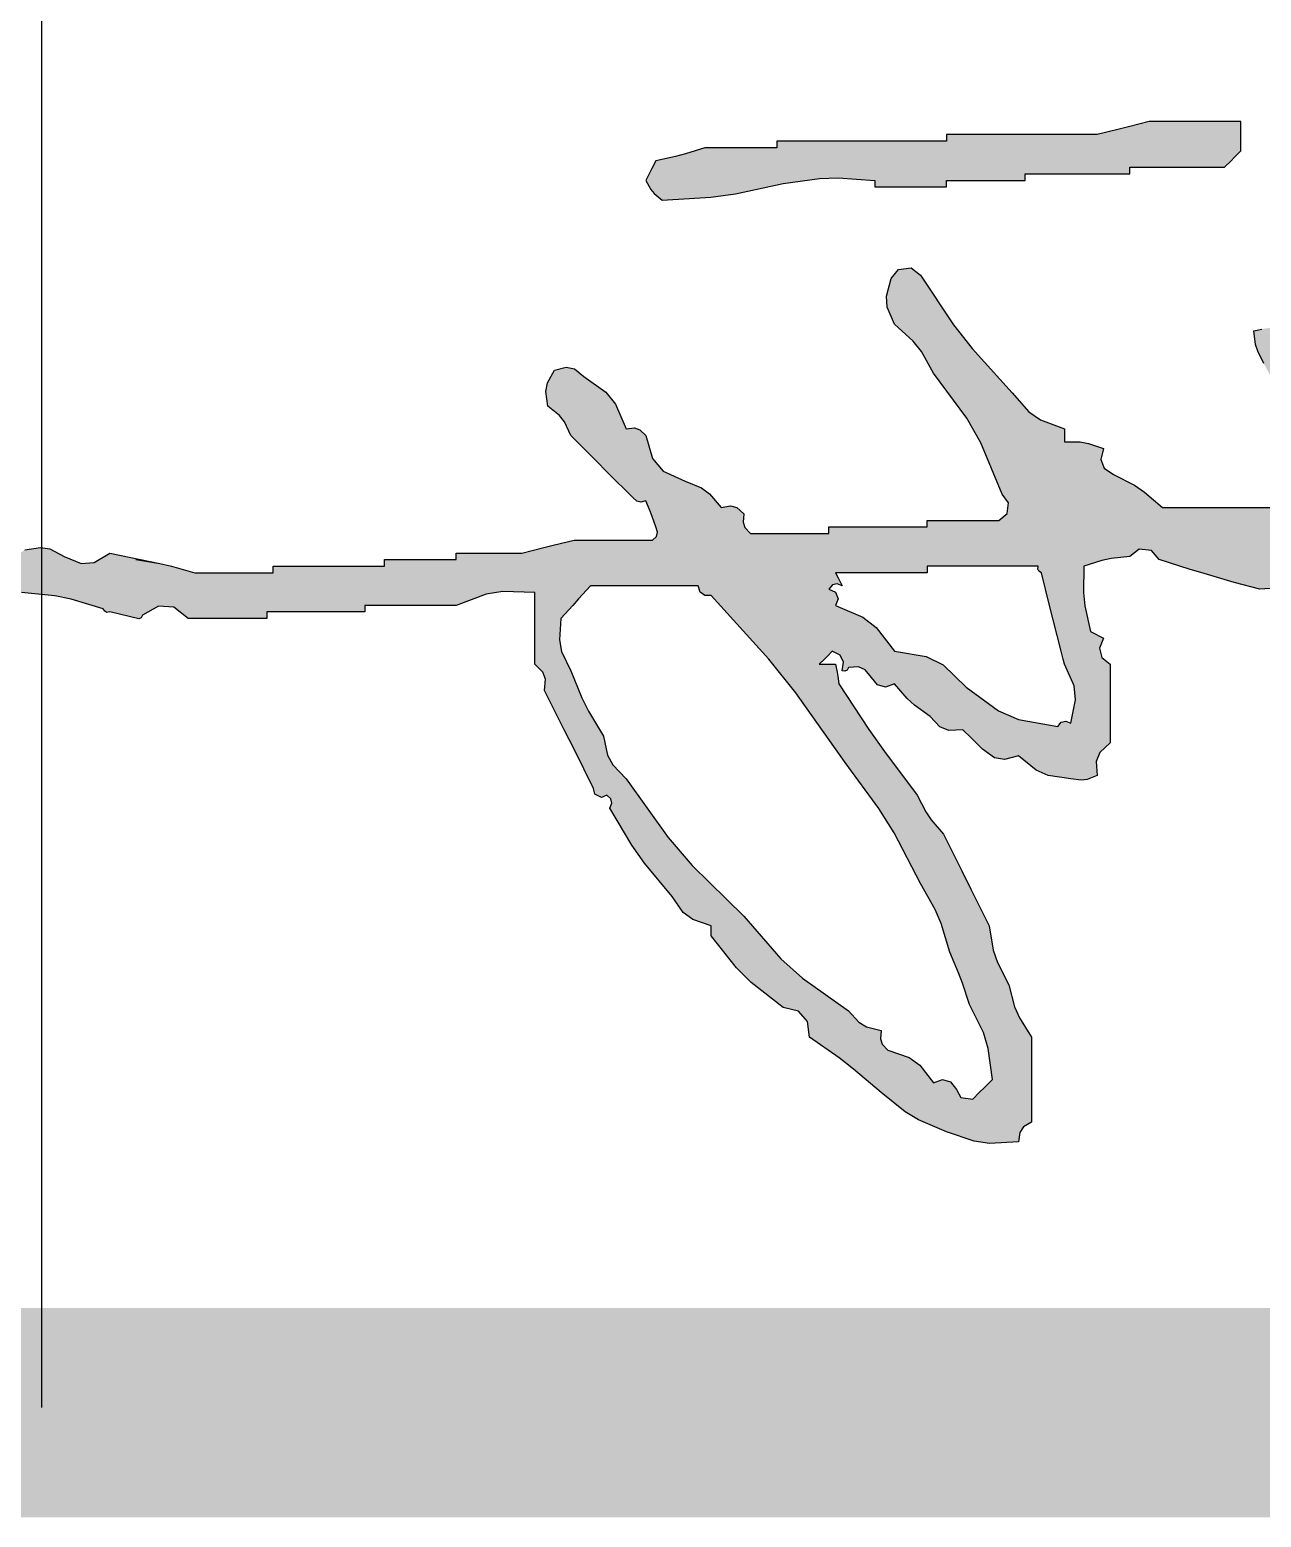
# Model space of a CAD drawing. Extents: x 31695611 to 39053694, y -59225 to 904195.
# Drawn here: x 38812806 to 38813983, y 757495 to 758917 of the extents above; entities that cross this region are included whole.
import ezdxf

# ---------------------------------------------------------------- set-up
doc = ezdxf.new("R2010")
doc.units = 0
doc.header["$LTSCALE"] = 1000
doc.header["$MEASUREMENT"] = 0
doc.layers.get('0').update_dxf_attribs({"linetype": 'CONTINUOUS'})
doc.layers.add('PUB_TITLE', color=4, linetype='CONTINUOUS')

# ---------------------------------------------------------------- blocks, each defined once
blk = doc.blocks.new('TK')
h = blk.add_hatch(color=247)
h.paths.add_polyline_path([(31013907.65, -81369.08), (31013907.97, -81388.54), (31013910.38, -81427.22), (31013911.56, -81434.74), (31013910.81, -81439.25), (31013907.25, -81445.98), (31013893.04, -81449.77), (31013885.82, -81451.34), (31013871.31, -81453.79), (31013856.31, -81458.79), (31013848.81, -81461.29), (31013833.8, -81466.29), (31013829.95, -81470.05), (31013828.29, -81472.37), (31013825.99, -81477.23), (31013826.44, -81481.01), (31013826.76, -81482.89), (31013827.55, -81486.61), (31013834.03, -81485.78), (31013837.32, -81484.8), (31013843.18, -81481.92), (31013851.15, -81477.53), (31013855.97, -81476.16), (31013865.06, -81475.67), (31013879.58, -81469.11), (31013888.2, -81467.38), (31013904.13, -81467.85), (31013907.25, -81470.98), (31013908.81, -81472.54), (31013911.94, -81475.67), (31013911.94, -81497.55), (31013911.94, -81508.49), (31013911.94, -81530.36), (31013904.6, -81538.91), (31013901.38, -81543.74), (31013896.31, -81553.8), (31013893.27, -81558.19), (31013888.99, -81559.8), (31013883.81, -81558.49), (31013881.35, -81565.69), (31013880.69, -81569.64), (31013880.69, -81577.24), (31013878.18, -81577.24), (31013876.93, -81577.24), (31013874.43, -81577.24), (31013870.16, -81588.6), (31013866.32, -81594.19), (31013857.24, -81602.25), (31013836.09, -81621.35), (31013824.71, -81630.2), (31013800.99, -81646), (31013797.52, -81650.48), (31013798.19, -81656.46), (31013802.55, -81660.07), (31013811.04, -81662.27), (31013816.33, -81661.89), (31013824.43, -81658.51), (31013832.43, -81649.55), (31013837.38, -81645.6), (31013847.87, -81639.75), (31013869.24, -81623.93), (31013881.15, -81617.18), (31013905.69, -81606.94), (31013909.79, -81604), (31013914.94, -81604.65), (31013918.19, -81608.5), (31013918.19, -81622.25), (31013918.19, -81629.13), (31013918.19, -81642.88), (31013919.44, -81642.88), (31013920.07, -81642.88), (31013921.32, -81642.88), (31013921.32, -81661.63), (31013921.32, -81671.01), (31013921.32, -81689.76), (31013922.57, -81689.76), (31013923.19, -81689.76), (31013924.44, -81689.76), (31013924.44, -81704.76), (31013924.44, -81712.26), (31013924.44, -81727.27), (31013921.57, -81729.98), (31013918.99, -81730.84), (31013915.06, -81730.39), (31013912.07, -81733.82), (31013911.21, -81736.84), (31013911.94, -81741.33), (31013905.44, -81746.81), (31013902.65, -81750.65), (31013899.44, -81758.52), (31013894.65, -81769), (31013888.65, -81774.14), (31013877.56, -81777.27), (31013874.85, -81780.15), (31013873.99, -81782.72), (31013874.43, -81786.65), (31013862.62, -81791.79), (31013856.88, -81796.45), (31013849.43, -81806.96), (31013845.79, -81811.43), (31013844.9, -81815.44), (31013846.31, -81821.03), (31013852.43, -81824.4), (31013856.58, -81825.16), (31013863.5, -81824.15), (31013867.99, -81818.62), (31013871.09, -81816.21), (31013877.56, -81813.21), (31013889.44, -81801.34), (31013895.37, -81795.4), (31013907.25, -81783.52), (31013908.95, -81781.59), (31013909.41, -81779.78), (31013908.81, -81777.27), (31013913.72, -81775.17), (31013916.24, -81774.23), (31013921.32, -81772.58), (31013923.74, -81771.7), (31013925.85, -81772.23), (31013927.57, -81774.15), (31013927.57, -81789.15), (31013927.57, -81796.65), (31013927.57, -81811.65), (31013930.07, -81821.65), (31013931.32, -81826.65), (31013933.82, -81836.66), (31013933.82, -81849.16), (31013933.82, -81855.41), (31013933.82, -81867.91), (31013935.07, -81867.91), (31013935.69, -81867.91), (31013936.94, -81867.91), (31013936.94, -81881.66), (31013936.94, -81888.54), (31013936.94, -81902.29), (31013938.19, -81902.29), (31013938.82, -81902.29), (31013940.07, -81902.29), (31013940.07, -81923.54), (31013940.07, -81934.17), (31013940.07, -81955.42), (31013941.32, -81955.42), (31013941.94, -81955.42), (31013943.19, -81955.42), (31013943.19, -81970.42), (31013943.19, -81977.93), (31013943.19, -81992.93), (31013940.01, -82004), (31013938.75, -82009.67), (31013933.82, -82033.56), (31013938.27, -82041.12), (31013938.71, -82047.32), (31013935.38, -82055.44), (31013931.82, -82062.16), (31013931.07, -82066.68), (31013932.25, -82074.19), (31013935.82, -82079.32), (31013938.83, -82081.58), (31013944.76, -82083.57), (31013947.88, -82080.44), (31013949.44, -82078.88), (31013952.57, -82075.75), (31013954.24, -82059.9), (31013955.83, -82051.96), (31013960.38, -82036.68), (31013961.61, -82036), (31013962.14, -82034.94), (31013961.95, -82033.56), (31013965.26, -82019.67), (31013964.73, -82018.61), (31013963.51, -82017.93), (31013959.11, -82010.34), (31013959.64, -82002.94), (31013965.07, -81996.05), (31013965.07, -81981.05), (31013965.07, -81973.55), (31013965.07, -81958.55), (31013963.82, -81958.55), (31013963.2, -81958.55), (31013961.95, -81958.55), (31013961.95, -81939.8), (31013961.95, -81930.42), (31013961.95, -81911.67), (31013960.7, -81911.67), (31013960.07, -81911.67), (31013958.82, -81911.67), (31013958.82, -81894.16), (31013958.82, -81885.41), (31013958.82, -81867.91), (31013953.42, -81853.69), (31013952.08, -81845.61), (31013952.57, -81830.4), (31013966.32, -81830.4), (31013973.2, -81830.4), (31013986.95, -81830.4), (31013990.64, -81826.54), (31013994.13, -81825.23), (31013999.45, -81825.72), (31014018.2, -81816.34), (31014027.58, -81811.65), (31014046.33, -81802.28), (31014049.07, -81801.7), (31014050.64, -81798.56), (31014049.46, -81796.03), (31014051.18, -81794.11), (31014053.29, -81793.58), (31014055.71, -81794.46), (31014073.45, -81783.93), (31014081.99, -81777.92), (31014097.9, -81764.77), (31014105.6, -81759.42), (31014108.99, -81754.91), (31014111.97, -81746.02), (31014113.84, -81746.02), (31014114.78, -81746.02), (31014116.66, -81746.02), (31014131.97, -81734.03), (31014139.05, -81726.95), (31014151.04, -81711.64), (31014152.74, -81704.31), (31014157.62, -81699.97), (31014165.1, -81699.14), (31014175.07, -81684.9), (31014180.41, -81678), (31014191.67, -81664.76), (31014200.77, -81653.37), (31014204.66, -81646.89), (31014210.42, -81633.5), (31014214.94, -81620.38), (31014215.94, -81612.98), (31014215.11, -81599.12), (31014210.65, -81598.44), (31014208.07, -81596.72), (31014205.73, -81592.87), (31014189.48, -81592.87), (31014181.35, -81592.87), (31014165.1, -81592.87), (31014155.88, -81598.72), (31014150.65, -81601), (31014140.1, -81603.81), (31014129.54, -81609.22), (31014123.66, -81611.19), (31014111.97, -81613.19), (31014094.46, -81621.94), (31014085.71, -81626.31), (31014068.21, -81635.07), (31014061.35, -81640.92), (31014057.5, -81643.49), (31014049.46, -81647.57), (31014028.68, -81663.22), (31014018.04, -81670.74), (31013996.33, -81685.07), (31013992.55, -81685.52), (31013990.67, -81685.84), (31013986.95, -81686.63), (31013986.95, -81689.76), (31013986.95, -81691.32), (31013986.95, -81694.45), (31013984.45, -81691.95), (31013983.2, -81690.7), (31013980.7, -81688.2), (31013982.6, -81684.46), (31013985.94, -81682.79), (31013990.08, -81683.51), (31013990.27, -81682.12), (31013989.73, -81681.06), (31013988.51, -81680.38), (31013988.19, -81675.63), (31013989.54, -81672.49), (31013993.2, -81669.44), (31013996.75, -81666.59), (31013997.83, -81662.8), (31013996.33, -81658.51), (31014003.25, -81652.31), (31014006.44, -81648.8), (31014011.95, -81641.32), (31014016.88, -81636.73), (31014018.61, -81632.41), (31014018.2, -81625.69), (31014021.95, -81621.94), (31014023.83, -81620.06), (31014027.58, -81616.31), (31014031.66, -81610.64), (31014032.53, -81605.87), (31014030.71, -81599.12), (31014037.59, -81590.65), (31014040.1, -81584.93), (31014041.65, -81574.12), (31014042.31, -81569.12), (31014041.96, -81566.29), (31014040.08, -81561.62), (31014033.36, -81562), (31014029.06, -81560.28), (31014024.46, -81555.37), (31014009.45, -81555.37), (31014001.95, -81555.37), (31013986.95, -81555.37), (31013983.67, -81559.34), (31013979.22, -81560.45), (31013974.45, -81558.49), (31013973.2, -81560.99), (31013972.57, -81562.24), (31013971.32, -81564.74), (31013959.06, -81567.48), (31013952.63, -81568.12), (31013940.07, -81567.87), (31013937.29, -81559.36), (31013936.33, -81554.89), (31013935.38, -81545.99), (31013931.91, -81541.52), (31013932.58, -81535.53), (31013936.94, -81531.93), (31013941.44, -81517.59), (31013943.63, -81510.4), (31013947.88, -81495.98), (31013950.98, -81483.85), (31013950.61, -81476.49), (31013946.32, -81464.73), (31013939.39, -81458.53), (31013936.2, -81455.02), (31013930.69, -81447.54), (31013930.69, -81409.41), (31013930.69, -81390.34), (31013930.69, -81352.21), (31013929.44, -81352.21), (31013928.82, -81352.21), (31013927.57, -81352.21), (31013927.57, -81332.21), (31013927.57, -81322.21), (31013927.57, -81302.21), (31013929.57, -81296.25), (31013929.92, -81292.81), (31013929.13, -81286.58), (31013933.14, -81277.39), (31013932.69, -81270.19), (31013927.57, -81261.58), (31013927.57, -81241.57), (31013927.57, -81231.57), (31013927.57, -81211.57), (31013928.82, -81211.57), (31013929.44, -81211.57), (31013930.69, -81211.57), (31013930.69, -81194.07), (31013930.69, -81185.31), (31013930.69, -81167.81), (31013936.82, -81150.34), (31013938.76, -81140.96), (31013940.07, -81122.49), (31013937.57, -81119.99), (31013936.32, -81118.74), (31013933.82, -81116.24), (31013930.58, -81113.97), (31013925.67, -81115.61), (31013924.44, -81119.37), (31013920.13, -81128.5), (31013918.24, -81133.22), (31013915.06, -81142.81), (31013913.84, -81156.73), (31013912.57, -81163.72), (31013908.81, -81177.19), (31013910.06, -81208.42), (31013909.75, -81224.16), (31013907.25, -81255.32), (31013903.64, -81258.84), (31013904.45, -81265.31), (31013908.81, -81267.83), (31013910.04, -81285.3), (31013909.72, -81294.24), (31013907.25, -81311.58), (31013903.36, -81318.03), (31013903.91, -81324.62), (31013908.81, -81330.34)])
h.paths.add_polyline_path([(31013997.28, -81572.62), (31014003.98, -81571.88), (31014015.08, -81574.12), (31014014.1, -81576.5), (31014014.65, -81578.73), (31014016.64, -81580.37), (31014013.28, -81599.11), (31014009.15, -81608.77), (31013997.89, -81624.13), (31013987.22, -81635.2), (31013983.16, -81643.33), (31013980.7, -81658.51), (31013969.4, -81667.19), (31013964.46, -81673.54), (31013958.82, -81686.63), (31013955.69, -81685.41), (31013952.43, -81686.71), (31013951.01, -81689.76), (31013949.02, -81688.12), (31013948.46, -81685.89), (31013949.44, -81683.51), (31013946.94, -81684.76), (31013945.69, -81685.38), (31013943.19, -81686.63), (31013943.19, -81669.13), (31013943.19, -81660.38), (31013943.19, -81642.88), (31013941.94, -81642.88), (31013941.32, -81642.88), (31013940.07, -81642.88), (31013940.07, -81621.63), (31013940.07, -81611), (31013940.07, -81589.75), (31013941.45, -81589.94), (31013942.51, -81589.41), (31013943.19, -81588.18), (31013958.2, -81584.43), (31013965.7, -81582.56), (31013980.7, -81578.81), (31013983.2, -81578.18), (31013984.45, -81577.87), (31013986.95, -81577.24)], flags=16)
h.paths.add_polyline_path([(31014091.65, -81646), (31014104.11, -81639.02), (31014110.82, -81636.14), (31014124.47, -81631.94), (31014134.34, -81627.87), (31014139.35, -81625.99), (31014149.47, -81622.56), (31014162.94, -81615.9), (31014170.52, -81613.59), (31014185.41, -81611.62), (31014187.92, -81614.12), (31014189.17, -81615.37), (31014191.67, -81617.88), (31014194.79, -81621.01), (31014193.98, -81626.68), (31014190.1, -81628.81), (31014186.56, -81631.67), (31014185.47, -81635.46), (31014186.98, -81639.75), (31014178.52, -81646.4), (31014174.89, -81651.48), (31014171.35, -81661.63), (31014168.48, -81664.35), (31014165.9, -81665.2), (31014161.97, -81664.76), (31014160.15, -81671.81), (31014157.97, -81675.45), (31014152.6, -81680.38), (31014137.04, -81702.44), (31014127.7, -81712.74), (31014107.28, -81730.39), (31014083.12, -81755.13), (31014069.79, -81766.56), (31014041.65, -81786.65), (31014035.07, -81793.13), (31014030.36, -81795.67), (31014021.33, -81797.59), (31014009.32, -81804.74), (31014003, -81807.9), (31013990.08, -81813.21), (31013980.87, -81817.55), (31013975.22, -81818.61), (31013965.07, -81817.9), (31013958.84, -81812.25), (31013955.72, -81809.44), (31013949.44, -81803.84), (31013949.44, -81783.21), (31013949.44, -81772.9), (31013949.44, -81752.27), (31013952.43, -81751.33), (31013954.07, -81749.14), (31013954.13, -81746.02), (31013984.47, -81718.58), (31014000.52, -81705.68), (31014033.83, -81681.95), (31014055.81, -81665.86), (31014067.5, -81658.59)], flags=16)
blk.add_hatch(color=247).paths.add_polyline_path([(31013731.29, -81551.62), (31013733.79, -81561.62), (31013733.79, -81590.37), (31013733.79, -81604.75), (31013733.79, -81633.5), (31013735.04, -81633.5), (31013735.66, -81633.5), (31013736.91, -81633.5), (31013736.91, -81666.01), (31013736.91, -81682.26), (31013736.91, -81714.76), (31013738.17, -81714.76), (31013738.79, -81714.76), (31013740.04, -81714.76), (31013740.04, -81728.52), (31013740.04, -81735.39), (31013740.04, -81749.14), (31013742.95, -81758.4), (31013744.21, -81763.11), (31013746.29, -81772.58), (31013750.04, -81774.46), (31013751.92, -81775.4), (31013755.67, -81777.27), (31013759.95, -81774.94), (31013761.97, -81773.25), (31013765.04, -81769.46), (31013763.63, -81746.16), (31013762.05, -81734.47), (31013757.23, -81711.64), (31013754.76, -81694.3), (31013754.44, -81685.35), (31013755.67, -81667.88), (31013758.79, -81667.88), (31013758.79, -81654.13), (31013758.79, -81647.25), (31013758.79, -81633.5), (31013757.54, -81633.5), (31013756.92, -81633.5), (31013755.67, -81633.5), (31013755.67, -81618.5), (31013755.67, -81611), (31013755.67, -81596), (31013754.42, -81596), (31013753.79, -81596), (31013752.54, -81596), (31013752.54, -81575.99), (31013752.54, -81565.99), (31013752.54, -81545.99), (31013751.29, -81545.99), (31013750.67, -81545.99), (31013749.42, -81545.99), (31013749.42, -81527.86), (31013749.42, -81518.8), (31013749.42, -81500.67), (31013746.29, -81497.55), (31013744.73, -81495.98), (31013741.6, -81492.86), (31013735.98, -81492.86), (31013733.16, -81492.86), (31013727.54, -81492.86), (31013727.54, -81510.36), (31013727.54, -81519.11), (31013727.54, -81536.61), (31013730.04, -81546.62)])
at = {"color": 247}
for points in [[(31013936.94, -82021.06), (31013938.75, -82009.67), (31013940.01, -82004), (31013943.19, -81992.93), (31013943.19, -81977.93), (31013943.19, -81970.42), (31013943.19, -81955.42), (31013941.94, -81955.42), (31013941.32, -81955.42), (31013940.07, -81955.42), (31013940.07, -81934.17), (31013940.07, -81923.54), (31013940.07, -81902.29), (31013938.82, -81902.29), (31013938.19, -81902.29), (31013936.94, -81902.29), (31013936.94, -81888.54), (31013936.94, -81881.66), (31013936.94, -81867.91), (31013935.69, -81867.91), (31013935.07, -81867.91), (31013933.82, -81867.91), (31013933.82, -81855.41), (31013933.82, -81849.16), (31013933.82, -81836.66), (31013931.32, -81826.65), (31013930.07, -81821.65), (31013927.57, -81811.65), (31013927.57, -81796.65), (31013927.57, -81789.15), (31013927.57, -81774.15), (31013925.85, -81772.23), (31013923.74, -81771.7), (31013921.32, -81772.58), (31013916.24, -81774.23), (31013913.72, -81775.17), (31013908.81, -81777.27), (31013909.41, -81779.78), (31013908.95, -81781.59), (31013907.25, -81783.52), (31013895.37, -81795.4), (31013889.44, -81801.34), (31013877.56, -81813.21), (31013871.09, -81816.21), (31013867.99, -81818.62), (31013863.5, -81824.15), (31013856.58, -81825.16), (31013852.43, -81824.4), (31013846.31, -81821.03), (31013844.9, -81815.44), (31013845.79, -81811.43), (31013849.43, -81806.96), (31013856.88, -81796.45), (31013862.62, -81791.79), (31013874.43, -81786.65), (31013873.99, -81782.72), (31013874.85, -81780.15), (31013877.56, -81777.27), (31013888.65, -81774.14), (31013894.65, -81769), (31013899.44, -81758.52), (31013902.65, -81750.65), (31013905.44, -81746.81), (31013911.94, -81741.33), (31013911.21, -81736.84), (31013912.07, -81733.82), (31013915.06, -81730.39), (31013918.99, -81730.84), (31013921.57, -81729.98), (31013924.44, -81727.27), (31013924.44, -81712.26), (31013924.44, -81704.76), (31013924.44, -81689.76), (31013923.19, -81689.76), (31013922.57, -81689.76), (31013921.32, -81689.76), (31013921.32, -81671.01), (31013921.32, -81661.63), (31013921.32, -81642.88), (31013920.07, -81642.88), (31013919.44, -81642.88), (31013918.19, -81642.88), (31013918.19, -81629.13), (31013918.19, -81622.25), (31013918.19, -81608.5), (31013914.94, -81604.65), (31013909.79, -81604), (31013905.69, -81606.94), (31013881.15, -81617.18), (31013869.24, -81623.93), (31013847.87, -81639.75), (31013837.38, -81645.6), (31013832.43, -81649.55), (31013824.43, -81658.51), (31013816.33, -81661.89), (31013811.04, -81662.27), (31013802.55, -81660.07), (31013798.19, -81656.46), (31013797.52, -81650.48), (31013800.99, -81646), (31013824.71, -81630.2), (31013836.09, -81621.35), (31013857.24, -81602.25), (31013866.32, -81594.19), (31013870.16, -81588.6), (31013874.43, -81577.24), (31013876.93, -81577.24), (31013878.18, -81577.24), (31013880.69, -81577.24), (31013880.69, -81569.64), (31013881.35, -81565.69), (31013883.81, -81558.49), (31013888.99, -81559.8), (31013893.27, -81558.19), (31013896.31, -81553.8), (31013901.38, -81543.74), (31013904.6, -81538.91), (31013911.94, -81530.36), (31013911.94, -81508.49), (31013911.94, -81497.55), (31013911.94, -81475.67)], [(31013843.18, -81481.92), (31013837.32, -81484.8), (31013834.03, -81485.78), (31013827.55, -81486.61), (31013826.76, -81482.89)], [(31013950.61, -81476.49), (31013950.98, -81483.85), (31013947.88, -81495.98), (31013943.63, -81510.4), (31013941.44, -81517.59), (31013936.94, -81531.93), (31013932.58, -81535.53), (31013931.91, -81541.52), (31013935.38, -81545.99), (31013936.33, -81554.89), (31013937.29, -81559.36), (31013940.07, -81567.87), (31013952.63, -81568.12), (31013959.06, -81567.48), (31013971.32, -81564.74), (31013972.57, -81562.24), (31013973.2, -81560.99), (31013974.45, -81558.49), (31013979.22, -81560.45), (31013983.67, -81559.34), (31013986.95, -81555.37), (31014001.95, -81555.37), (31014009.45, -81555.37), (31014024.46, -81555.37), (31014029.06, -81560.28), (31014033.36, -81562), (31014040.08, -81561.62), (31014041.96, -81566.29), (31014042.31, -81569.12), (31014041.65, -81574.12), (31014040.1, -81584.93), (31014037.59, -81590.65), (31014030.71, -81599.12), (31014032.53, -81605.87), (31014031.66, -81610.64), (31014027.58, -81616.31), (31014023.83, -81620.06), (31014021.95, -81621.94), (31014018.2, -81625.69), (31014018.61, -81632.41), (31014016.88, -81636.73), (31014011.95, -81641.32), (31014006.44, -81648.8), (31014003.25, -81652.31), (31013996.33, -81658.51), (31013997.83, -81662.8), (31013996.75, -81666.59), (31013993.2, -81669.44), (31013989.54, -81672.49), (31013988.19, -81675.63), (31013988.51, -81680.38), (31013989.73, -81681.06), (31013990.27, -81682.12), (31013990.08, -81683.51), (31013985.94, -81682.79), (31013982.6, -81684.46), (31013980.7, -81688.2), (31013983.2, -81690.7), (31013984.45, -81691.95), (31013986.95, -81694.45), (31013986.95, -81691.32), (31013986.95, -81689.76), (31013986.95, -81686.63), (31013990.67, -81685.84), (31013992.55, -81685.52), (31013996.33, -81685.07), (31014018.04, -81670.74), (31014028.68, -81663.22), (31014049.46, -81647.57), (31014057.5, -81643.49), (31014061.35, -81640.92), (31014068.21, -81635.07), (31014085.71, -81626.31), (31014094.46, -81621.94), (31014111.97, -81613.19), (31014123.66, -81611.19), (31014129.54, -81609.22), (31014140.1, -81603.81), (31014150.65, -81601), (31014155.88, -81598.72), (31014165.1, -81592.87), (31014181.35, -81592.87), (31014189.48, -81592.87), (31014205.73, -81592.87), (31014208.07, -81596.72), (31014210.65, -81598.44), (31014215.11, -81599.12), (31014215.94, -81612.98), (31014214.94, -81620.38), (31014210.42, -81633.5), (31014204.66, -81646.89), (31014200.77, -81653.37), (31014191.67, -81664.76), (31014180.41, -81678), (31014175.07, -81684.9), (31014165.1, -81699.14), (31014157.62, -81699.97), (31014152.74, -81704.31), (31014151.04, -81711.64), (31014139.05, -81726.95), (31014131.97, -81734.03), (31014116.66, -81746.02), (31014114.78, -81746.02), (31014113.84, -81746.02), (31014111.97, -81746.02), (31014108.99, -81754.91), (31014105.6, -81759.42), (31014097.9, -81764.77), (31014081.99, -81777.92), (31014073.45, -81783.93), (31014055.71, -81794.46), (31014053.29, -81793.58), (31014051.18, -81794.11), (31014049.46, -81796.03), (31014050.64, -81798.56), (31014049.07, -81801.7), (31014046.33, -81802.28), (31014027.58, -81811.65), (31014018.2, -81816.34), (31013999.45, -81825.72), (31013994.13, -81825.23), (31013990.64, -81826.54), (31013986.95, -81830.4), (31013973.2, -81830.4), (31013966.32, -81830.4), (31013952.57, -81830.4), (31013952.08, -81845.61), (31013953.42, -81853.69), (31013958.82, -81867.91), (31013958.82, -81885.41), (31013958.82, -81894.16), (31013958.82, -81911.67), (31013960.07, -81911.67), (31013960.7, -81911.67), (31013961.95, -81911.67), (31013961.95, -81930.42), (31013961.95, -81939.8), (31013961.95, -81958.55), (31013963.2, -81958.55), (31013963.82, -81958.55), (31013965.07, -81958.55), (31013965.07, -81973.55), (31013965.07, -81981.05), (31013965.07, -81996.05), (31013959.64, -82002.94), (31013959.11, -82010.34), (31013963.51, -82017.93), (31013964.73, -82018.61), (31013965.26, -82019.67), (31013961.95, -82033.56), (31013962.14, -82034.94), (31013961.61, -82036), (31013960.38, -82036.68), (31013955.83, -82051.96), (31013954.24, -82059.9), (31013952.57, -82075.75)], [(31013932.25, -82074.19), (31013931.07, -82066.68), (31013931.82, -82062.16), (31013935.38, -82055.44), (31013938.71, -82047.32), (31013938.27, -82041.12), (31013933.82, -82033.56), (31013938.75, -82009.67), (31013940.01, -82004), (31013943.19, -81992.93), (31013943.19, -81977.93), (31013943.19, -81970.42), (31013943.19, -81955.42), (31013941.94, -81955.42), (31013941.32, -81955.42), (31013940.07, -81955.42), (31013940.07, -81934.17), (31013940.07, -81923.54), (31013940.07, -81902.29), (31013938.82, -81902.29), (31013938.19, -81902.29), (31013936.94, -81902.29), (31013936.94, -81888.54), (31013936.94, -81881.66), (31013936.94, -81867.91), (31013935.69, -81867.91), (31013935.07, -81867.91), (31013933.82, -81867.91), (31013933.82, -81855.41), (31013933.82, -81849.16), (31013933.82, -81836.66), (31013931.32, -81826.65), (31013930.07, -81821.65), (31013927.57, -81811.65), (31013927.57, -81796.65), (31013927.57, -81789.15), (31013927.57, -81774.15), (31013925.85, -81772.23), (31013923.74, -81771.7), (31013921.32, -81772.58), (31013916.24, -81774.23), (31013913.72, -81775.17), (31013908.81, -81777.27), (31013909.41, -81779.78), (31013908.95, -81781.59), (31013907.25, -81783.52), (31013895.37, -81795.4), (31013889.44, -81801.34), (31013877.56, -81813.21), (31013871.09, -81816.21), (31013867.99, -81818.62), (31013863.5, -81824.15), (31013856.58, -81825.16), (31013852.43, -81824.4), (31013846.31, -81821.03), (31013844.9, -81815.44), (31013845.79, -81811.43), (31013849.43, -81806.96), (31013856.88, -81796.45), (31013862.62, -81791.79), (31013874.43, -81786.65), (31013873.99, -81782.72), (31013874.85, -81780.15), (31013877.56, -81777.27), (31013888.65, -81774.14), (31013894.65, -81769), (31013899.44, -81758.52), (31013902.65, -81750.65), (31013905.44, -81746.81), (31013911.94, -81741.33), (31013911.21, -81736.84), (31013912.07, -81733.82), (31013915.06, -81730.39), (31013918.99, -81730.84), (31013921.57, -81729.98), (31013924.44, -81727.27), (31013924.44, -81712.26), (31013924.44, -81704.76), (31013924.44, -81689.76), (31013923.19, -81689.76), (31013922.57, -81689.76), (31013921.32, -81689.76), (31013921.32, -81671.01), (31013921.32, -81661.63), (31013921.32, -81642.88), (31013920.07, -81642.88), (31013919.44, -81642.88), (31013918.19, -81642.88), (31013918.19, -81629.13), (31013918.19, -81622.25), (31013918.19, -81608.5), (31013914.94, -81604.65), (31013909.79, -81604), (31013905.69, -81606.94), (31013881.15, -81617.18), (31013869.24, -81623.93), (31013847.87, -81639.75), (31013837.38, -81645.6), (31013832.43, -81649.55), (31013824.43, -81658.51), (31013816.33, -81661.89), (31013811.04, -81662.27), (31013802.55, -81660.07), (31013798.19, -81656.46), (31013797.52, -81650.48), (31013800.99, -81646), (31013824.71, -81630.2), (31013836.09, -81621.35), (31013857.24, -81602.25), (31013866.32, -81594.19), (31013870.16, -81588.6), (31013874.43, -81577.24), (31013876.93, -81577.24), (31013878.18, -81577.24), (31013880.69, -81577.24), (31013880.69, -81569.64), (31013881.35, -81565.69), (31013883.81, -81558.49), (31013888.99, -81559.8), (31013893.27, -81558.19), (31013896.31, -81553.8), (31013901.38, -81543.74), (31013904.6, -81538.91), (31013911.94, -81530.36), (31013911.94, -81508.49), (31013911.94, -81497.55), (31013911.94, -81475.67)], [(31013843.18, -81481.92), (31013837.32, -81484.8), (31013834.03, -81485.78), (31013827.55, -81486.61), (31013826.76, -81482.89)], [(31013950.61, -81476.49), (31013950.98, -81483.85), (31013947.88, -81495.98), (31013943.63, -81510.4), (31013941.44, -81517.59), (31013936.94, -81531.93), (31013932.58, -81535.53), (31013931.91, -81541.52), (31013935.38, -81545.99), (31013936.33, -81554.89), (31013937.29, -81559.36), (31013940.07, -81567.87), (31013952.63, -81568.12), (31013959.06, -81567.48), (31013971.32, -81564.74), (31013972.57, -81562.24), (31013973.2, -81560.99), (31013974.45, -81558.49), (31013979.22, -81560.45), (31013983.67, -81559.34), (31013986.95, -81555.37), (31014001.95, -81555.37), (31014009.45, -81555.37), (31014024.46, -81555.37), (31014029.06, -81560.28), (31014033.36, -81562), (31014040.08, -81561.62), (31014041.96, -81566.29), (31014042.31, -81569.12), (31014041.65, -81574.12), (31014040.1, -81584.93), (31014037.59, -81590.65), (31014030.71, -81599.12), (31014032.53, -81605.87), (31014031.66, -81610.64), (31014027.58, -81616.31), (31014023.83, -81620.06), (31014021.95, -81621.94), (31014018.2, -81625.69), (31014018.61, -81632.41), (31014016.88, -81636.73), (31014011.95, -81641.32), (31014006.44, -81648.8), (31014003.25, -81652.31), (31013996.33, -81658.51), (31013997.83, -81662.8), (31013996.75, -81666.59), (31013993.2, -81669.44), (31013989.54, -81672.49), (31013988.19, -81675.63), (31013988.51, -81680.38), (31013989.73, -81681.06), (31013990.27, -81682.12), (31013990.08, -81683.51), (31013985.94, -81682.79), (31013982.6, -81684.46), (31013980.7, -81688.2), (31013983.2, -81690.7), (31013984.45, -81691.95), (31013986.95, -81694.45), (31013986.95, -81691.32), (31013986.95, -81689.76), (31013986.95, -81686.63), (31013990.67, -81685.84), (31013992.55, -81685.52), (31013996.33, -81685.07), (31014018.04, -81670.74), (31014028.68, -81663.22), (31014049.46, -81647.57), (31014057.5, -81643.49), (31014061.35, -81640.92), (31014068.21, -81635.07), (31014085.71, -81626.31), (31014094.46, -81621.94), (31014111.97, -81613.19), (31014123.66, -81611.19), (31014129.54, -81609.22), (31014140.1, -81603.81), (31014150.65, -81601), (31014155.88, -81598.72), (31014165.1, -81592.87), (31014181.35, -81592.87), (31014189.48, -81592.87), (31014205.73, -81592.87), (31014208.07, -81596.72), (31014210.65, -81598.44), (31014215.11, -81599.12), (31014215.94, -81612.98), (31014214.94, -81620.38), (31014210.42, -81633.5), (31014204.66, -81646.89), (31014200.77, -81653.37), (31014191.67, -81664.76), (31014180.41, -81678), (31014175.07, -81684.9), (31014165.1, -81699.14), (31014157.62, -81699.97), (31014152.74, -81704.31), (31014151.04, -81711.64), (31014139.05, -81726.95), (31014131.97, -81734.03), (31014116.66, -81746.02), (31014114.78, -81746.02), (31014113.84, -81746.02), (31014111.97, -81746.02), (31014108.99, -81754.91), (31014105.6, -81759.42), (31014097.9, -81764.77), (31014081.99, -81777.92), (31014073.45, -81783.93), (31014055.71, -81794.46), (31014053.29, -81793.58), (31014051.18, -81794.11), (31014049.46, -81796.03), (31014050.64, -81798.56), (31014049.07, -81801.7), (31014046.33, -81802.28), (31014027.58, -81811.65), (31014018.2, -81816.34), (31013999.45, -81825.72), (31013994.13, -81825.23), (31013990.64, -81826.54), (31013986.95, -81830.4), (31013973.2, -81830.4), (31013966.32, -81830.4), (31013952.57, -81830.4), (31013952.08, -81845.61), (31013953.42, -81853.69), (31013958.82, -81867.91), (31013958.82, -81885.41), (31013958.82, -81894.16), (31013958.82, -81911.67), (31013960.07, -81911.67), (31013960.7, -81911.67), (31013961.95, -81911.67), (31013961.95, -81930.42), (31013961.95, -81939.8), (31013961.95, -81958.55), (31013963.2, -81958.55), (31013963.82, -81958.55), (31013965.07, -81958.55), (31013965.07, -81973.55), (31013965.07, -81981.05), (31013965.07, -81996.05), (31013959.64, -82002.94), (31013959.11, -82010.34), (31013963.51, -82017.93), (31013964.73, -82018.61), (31013965.26, -82019.67), (31013961.95, -82033.56), (31013962.14, -82034.94), (31013961.61, -82036), (31013960.38, -82036.68), (31013955.83, -82051.96), (31013954.24, -82059.9), (31013952.57, -82075.75)], [(31013932.25, -82074.19), (31013931.07, -82066.68), (31013931.82, -82062.16), (31013935.38, -82055.44), (31013938.71, -82047.32), (31013938.27, -82041.12), (31013933.82, -82033.56)]]:
    blk.add_lwpolyline(points, dxfattribs=at)
for points in [[(31013755.67, -81777.27), (31013759.95, -81774.94), (31013761.97, -81773.25), (31013765.04, -81769.46), (31013763.63, -81746.16), (31013762.05, -81734.47), (31013757.23, -81711.64), (31013754.76, -81694.3), (31013754.44, -81685.35), (31013755.67, -81667.88), (31013756.92, -81667.88), (31013757.54, -81667.88), (31013758.79, -81667.88), (31013758.79, -81654.13), (31013758.79, -81647.25), (31013758.79, -81633.5), (31013757.54, -81633.5), (31013756.92, -81633.5), (31013755.67, -81633.5), (31013755.67, -81618.5), (31013755.67, -81611), (31013755.67, -81596), (31013754.42, -81596), (31013753.79, -81596), (31013752.54, -81596), (31013752.54, -81575.99), (31013752.54, -81565.99), (31013752.54, -81545.99), (31013751.29, -81545.99), (31013750.67, -81545.99), (31013749.42, -81545.99), (31013749.42, -81527.86), (31013749.42, -81518.8), (31013749.42, -81500.67), (31013746.29, -81497.55), (31013744.73, -81495.98), (31013741.6, -81492.86), (31013735.98, -81492.86), (31013733.16, -81492.86), (31013727.54, -81492.86), (31013727.54, -81510.36), (31013727.54, -81519.11), (31013727.54, -81536.61), (31013730.04, -81546.62), (31013731.29, -81551.62), (31013733.79, -81561.62), (31013733.79, -81590.37), (31013733.79, -81604.75), (31013733.79, -81633.5), (31013735.04, -81633.5), (31013735.66, -81633.5), (31013736.91, -81633.5), (31013736.91, -81666.01), (31013736.91, -81682.26), (31013736.91, -81714.76), (31013738.17, -81714.76), (31013738.79, -81714.76), (31013740.04, -81714.76), (31013740.04, -81728.52), (31013740.04, -81735.39), (31013740.04, -81749.14), (31013742.95, -81758.4), (31013744.21, -81763.11), (31013746.29, -81772.58), (31013750.04, -81774.46), (31013751.92, -81775.4)], [(31013951.01, -81689.76), (31013952.43, -81686.71), (31013955.69, -81685.41), (31013958.82, -81686.63), (31013964.46, -81673.54), (31013969.4, -81667.19), (31013980.7, -81658.51), (31013983.16, -81643.33), (31013987.22, -81635.2), (31013997.89, -81624.13), (31014009.15, -81608.77), (31014013.28, -81599.11), (31014016.64, -81580.37), (31014014.65, -81578.73), (31014014.1, -81576.5), (31014015.08, -81574.12), (31014003.98, -81571.88), (31013997.28, -81572.62), (31013986.95, -81577.24), (31013984.45, -81577.87), (31013983.2, -81578.18), (31013980.7, -81578.81), (31013965.7, -81582.56), (31013958.2, -81584.43), (31013943.19, -81588.18), (31013942.51, -81589.41), (31013941.45, -81589.94), (31013940.07, -81589.75), (31013940.07, -81611), (31013940.07, -81621.63), (31013940.07, -81642.88), (31013941.32, -81642.88), (31013941.94, -81642.88), (31013943.19, -81642.88), (31013943.19, -81660.38), (31013943.19, -81669.13), (31013943.19, -81686.63), (31013945.69, -81685.38), (31013946.94, -81684.76), (31013949.44, -81683.51), (31013948.46, -81685.89), (31013949.02, -81688.12)], [(31013965.07, -81817.9), (31013975.22, -81818.61), (31013980.87, -81817.55), (31013990.08, -81813.21), (31014003, -81807.9), (31014009.32, -81804.74), (31014021.33, -81797.59), (31014030.36, -81795.67), (31014035.07, -81793.13), (31014041.65, -81786.65), (31014069.79, -81766.56), (31014083.12, -81755.13), (31014107.28, -81730.39), (31014127.7, -81712.74), (31014137.04, -81702.44), (31014152.6, -81680.38), (31014157.97, -81675.45), (31014160.15, -81671.81), (31014161.97, -81664.76), (31014165.9, -81665.2), (31014168.48, -81664.35), (31014171.35, -81661.63), (31014174.89, -81651.48), (31014178.52, -81646.4), (31014186.98, -81639.75), (31014185.47, -81635.46), (31014186.56, -81631.67), (31014190.1, -81628.81), (31014193.98, -81626.68), (31014194.79, -81621.01), (31014191.67, -81617.88), (31014189.17, -81615.37), (31014187.92, -81614.12), (31014185.41, -81611.62), (31014170.52, -81613.59), (31014162.94, -81615.9), (31014149.47, -81622.56), (31014139.35, -81625.99), (31014134.34, -81627.87), (31014124.47, -81631.94), (31014110.82, -81636.14), (31014104.11, -81639.02), (31014091.65, -81646), (31014067.5, -81658.59), (31014055.81, -81665.86), (31014033.83, -81681.95), (31014000.52, -81705.68), (31013984.47, -81718.58), (31013954.13, -81746.02), (31013954.07, -81749.14), (31013952.43, -81751.33), (31013949.44, -81752.27), (31013949.44, -81772.9), (31013949.44, -81783.21), (31013949.44, -81803.84), (31013955.72, -81809.44), (31013958.84, -81812.25)]]:
    blk.add_lwpolyline(points, close=True, dxfattribs=at)
at = {"layer": 'PUB_TITLE'}
blk.add_line((31008732.12, -82066.23), (31014342.12, -82066.23), dxfattribs=at)

msp = doc.modelspace()

# ---------------------------------------------------------------- linework, layer by layer
at = {"layer": 'PUB_TITLE', "const_width": 200}
msp.add_lwpolyline([(38791572.6, 757595.5), (38871572.6, 757595.5), (38871572.6, 899195.5), (38791572.6, 899195.5)], close=True, dxfattribs=at)

# ---------------------------------------------------------------- block references
at = {"xscale": 2, "yscale": 2, "zscale": 2, "rotation": 270}
msp.add_blockref('TK', (38976949.4, 62786284.7), dxfattribs=at)
msp.add_blockref('TK', (38976949.4, 62786284.7), dxfattribs=at)

doc.saveas('drawing.dxf')
